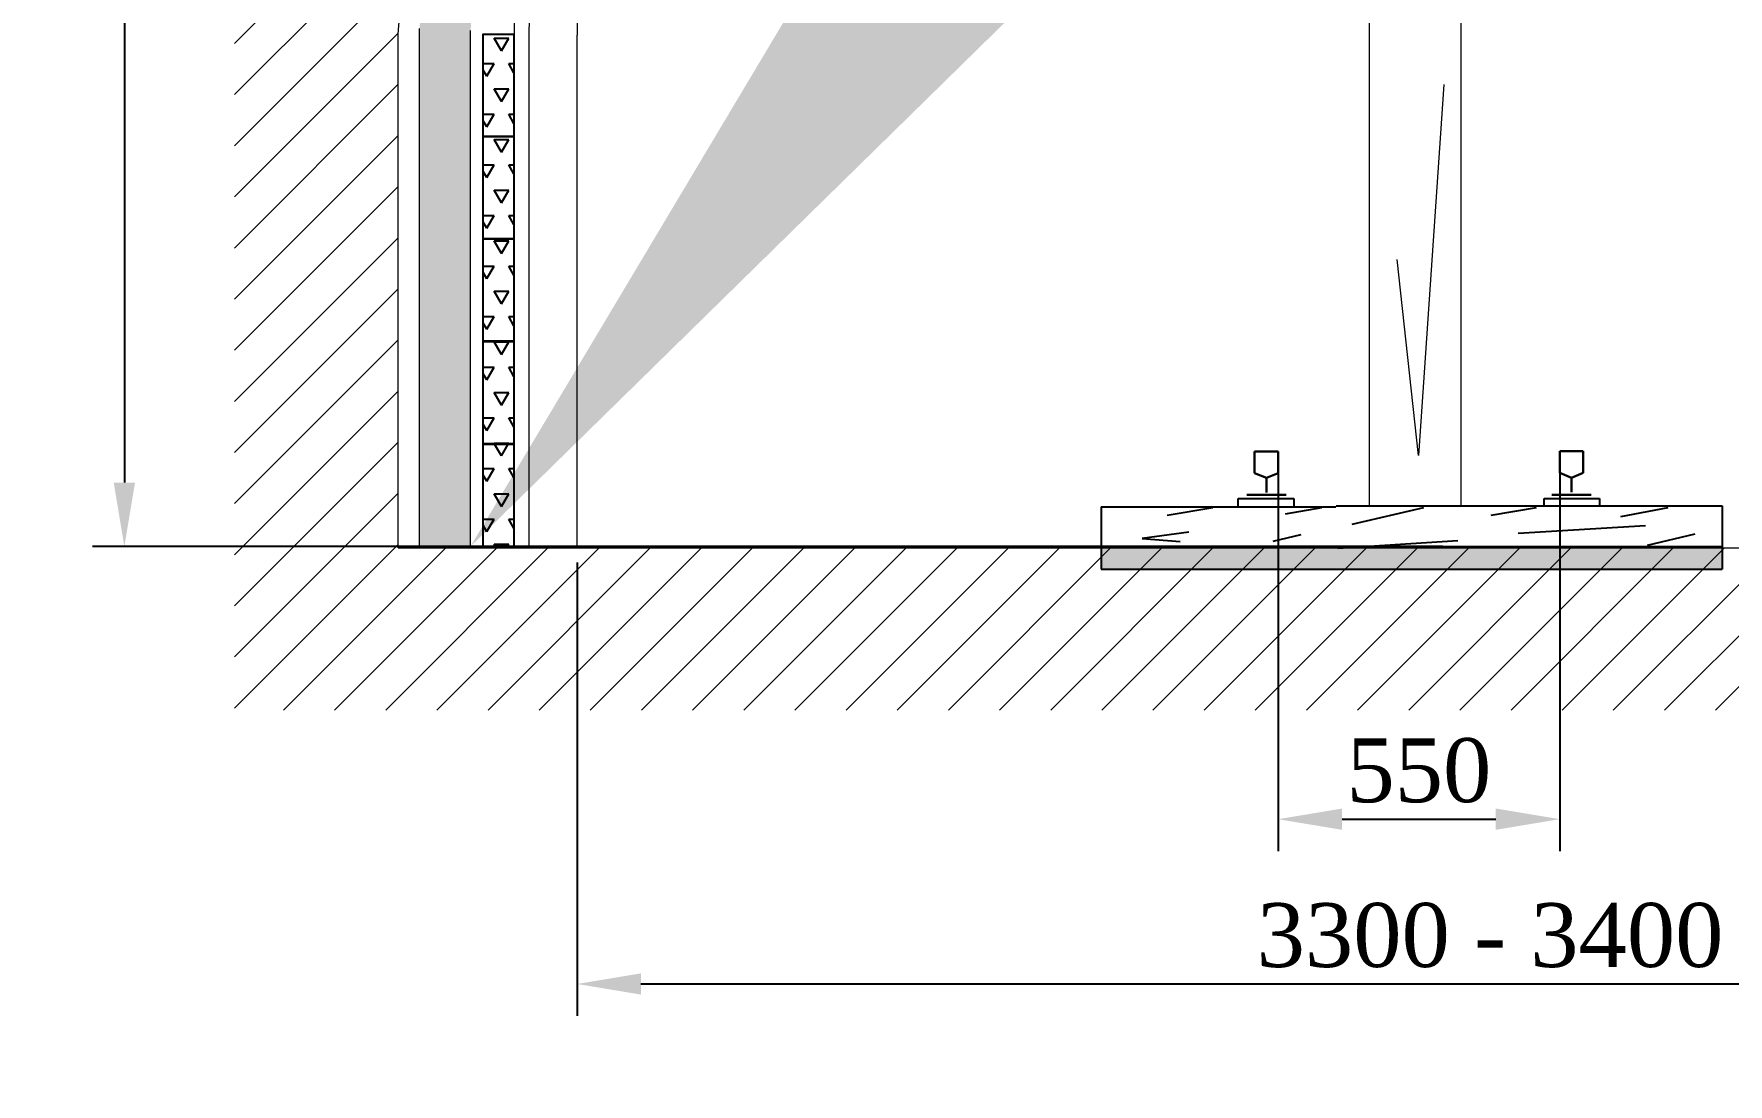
# Model space of a CAD drawing. Header units: millimetres. Extents: x -46762 to 217101, y -107409 to 31524.
# Drawn here: x 114351 to 117664, y -85364 to -83309 of the extents above; entities that cross this region are included whole.
import ezdxf

# ---------------------------------------------------------------- set-up
doc = ezdxf.new("R2010")
doc.units = ezdxf.units.MM
doc.styles.get("Standard").update_dxf_attribs({"font": 'TIMES.TTF'})
doc.dimstyles.new('ISO-25', dxfattribs={"dimscale": 50, "dimtxt": 2.5, "dimasz": 2.5, "dimexe": 1.25, "dimexo": 0.625, "dimtad": 1, "dimdec": 0, "dimtxsty": 'Standard', "dimcen": 2.5, "dimadec": 0, "dimazin": 0, "dimtfac": 1, "dimtdec": 0, "dimtmove": 0, "dimatfit": 3, "dimfxl": 1, "dimarcsym": 0})

# ---------------------------------------------------------------- blocks, each defined once
blk = doc.blocks.new('затяж')
h = blk.add_hatch()
h.set_pattern_fill('TRIANG', scale=6, style=0)
h.set_pattern_definition([(59.99999999999999, (-60928.14965484699, 7032.150187674619), (-28.5749897581405, 49.49334591314033), [28.575, -28.575]), (120, (-60928.14965484699, 7032.150187674619), (-57.14998975814051, 5.913140350699564e-06), [28.57499999999999, -28.57499999999999]), (0, (-60942.43715484699, 7056.896887674618), (28.575, 49.49334), [28.575, -28.575])])
h.paths.add_polyline_path([(59094.13031474774, -5736.145065864868), (59094.13031474774, -5936.145065864868), (59034.13031474774, -5936.145065864868), (59034.13031474774, -5736.145065864868)])
at = {"color": 7}
blk.add_lwpolyline([(59094.13031474774, -5736.145065864868), (59094.13031474774, -5936.145065864868), (59034.13031474774, -5936.145065864868), (59034.13031474774, -5736.145065864868), (59094.13031474774, -5736.145065864868)], dxfattribs=at)
blk = doc.blocks.new('релпу')
at = {"lineweight": 0, "true_color": 0xffffff}
blk.add_hatch(color=7, dxfattribs=at).paths.add_polyline_path([(59690.99797625154, -5513.61417229967), (59690.9979762517, -5558.216850492347), (60904.8610733884, -5558.216850492347), (60904.86107338822, -5513.614172299669)])
at = {"lineweight": 30}
for p, q in [((59990.90399165853, -5328.121403235702), (60037.05024831853, -5328.121403235702)), ((59990.90399165853, -5370.382896091025), (59990.90399165853, -5328.121403235702)), ((60037.05024831853, -5328.121403235702), (60037.05024831853, -5370.382896091025)), ((60587.46544660354, -5327.702632351095), (60633.61170326354, -5327.702632351095)), ((60587.46544660354, -5369.964125206418), (60587.46544660354, -5327.702632351095)), ((60633.61170326354, -5327.702632351095), (60633.61170326354, -5369.964125206418)), ((60013.97711998853, -5379.774338947602), (59990.90399165853, -5370.382896091025)), ((60037.05024831853, -5370.382896091025), (60013.97711998853, -5379.774338947602)), ((60013.97711998853, -5380.076811095052), (60013.97711998853, -5408.251139665328)), ((60610.53857493354, -5379.355568063176), (60587.46544660354, -5369.964125206418)), ((60633.61170326354, -5369.964125206418), (60610.53857493354, -5379.355568063176)), ((60610.53857493354, -5379.658040210626), (60610.53857493354, -5407.832368780902)), ((59975.52190610569, -5412.946861093616), (60052.43233387137, -5412.946861093616)), ((60572.08336104924, -5412.946861093616), (60648.99378881638, -5412.946861093616))]:
    blk.add_line(p, q, dxfattribs=at)
for p, q in [((59958.98020563892, -5435.779160889098), (59958.98020563892, -5420.236213504024)), ((59958.98020563892, -5420.236213504024), (60067.44315931556, -5420.236213504024)), ((60067.44315931556, -5420.236213504024), (60067.44315931556, -5435.779160889098)), ((60556.81757170497, -5435.779160889098), (60556.81757170497, -5420.236213504024)), ((60556.81757170497, -5420.236213504024), (60665.28052538162, -5420.236213504024)), ((60665.28052538162, -5420.236213504024), (60665.28052538162, -5435.779160889098)), ((59690.99797625153, -5436.425468235582), (60149.64684271457, -5436.425468235604)), ((59690.99797625153, -5436.425468235604), (59690.99797625153, -5558.216850492347)), ((59909.07332452247, -5438.428538215732), (59820.0350664882, -5453.27095839478)), ((60121.55098573916, -5438.428538215732), (60050.72509866644, -5450.797221698151)), ((60150.15410089458, -5434.223000108461), (60904.8610733886, -5434.223000108439)), ((60320.9955837045, -5438.428538215732), (60181.36740633257, -5470.587115270457)), ((60541.56763201521, -5438.428538215732), (60452.52937398094, -5453.27095839478)), ((60799.15568834898, -5438.428538215732), (60706.07023676916, -5455.744695091227)), ((60904.8610733884, -5434.223000108461), (60904.8610733886, -5558.216850492347)), ((59862.55618248309, -5485.835743821764), (59771.49432767532, -5498.204427304365)), ((59771.49432767532, -5498.204427304365), (59845.2213003888, -5504.082288393176)), ((60081.1046340203, -5490.783217214841), (60026.70927827334, -5504.082288393176)), ((60755.36109739536, -5473.679787574503), (60505.96706726123, -5488.360599423169)), ((60851.60595021502, -5489.811931874676), (60758.52049863519, -5512.075562143429)), ((60388.60517072666, -5503.041411272017), (60153.88137765898, -5517.722223120865)), ((59690.99797625153, -5558.216850492347), (60904.8610733884, -5558.216850492347)), ((59690.9979762517, -5558.216850492347), (60385.74279228743, -5558.216850492347))]:
    blk.add_line(p, q)
at = {"lineweight": 9}
blk.add_line((59690.99797625154, -5513.61417229967), (60904.86107338822, -5513.614172299669), dxfattribs=at)
at = {"color": 7, "lineweight": 0}
blk.add_lwpolyline([(59690.99797625154, -5513.61417229967), (59690.9979762517, -5558.216850492347), (60904.8610733884, -5558.216850492347), (60904.86107338822, -5513.614172299669), (59690.99797625154, -5513.61417229967)], dxfattribs=at)
blk = doc.blocks.new('*D365')
at = {"color": 0, "lineweight": -2}
for p, q in [((116783.9699458291, -84157.5513308651), (116783.9699458291, -84908.01466840919)), ((117334.3851441141, -84157.5513308651), (117334.3851441141, -84908.01466840919)), ((116908.9699458291, -84845.51466840919), (117209.3851441141, -84845.51466840919))]:
    blk.add_line(p, q, dxfattribs=at)
at = {"color": 0, "lineweight": 0}
for points in [[(116908.9699458291, -84824.68133507586), (116908.9699458291, -84866.34800174252), (116783.9699458291, -84845.51466840919)], [(117209.3851441141, -84824.68133507586), (117209.3851441141, -84866.34800174252), (117334.3851441141, -84845.51466840919)]]:
    blk.add_solid(points, dxfattribs=at)
at = {"layer": 'Defpoints', "color": 0, "lineweight": 0}
for p in [(116783.9699458291, -84126.3013308651), (117334.3851441141, -84126.3013308651), (117334.3851441141, -84845.51466840919)]:
    blk.add_point(p, dxfattribs=at)
at = {"color": 0, "lineweight": 15, "insert": (117059.1775449716, -84750.6831976089), "char_height": 125, "attachment_point": 5}
blk.add_mtext('550', dxfattribs=at)
blk = doc.blocks.new('*D349')
at = {"color": 0, "lineweight": -2}
for p, q in [((115413.29455133, -84343.04409992907), (115413.29455133, -85230.37352308503)), ((118983.29455133, -84343.04409992907), (118983.29455133, -85230.37352308503)), ((115538.29455133, -85167.87352308503), (118858.29455133, -85167.87352308503))]:
    blk.add_line(p, q, dxfattribs=at)
at = {"color": 0, "lineweight": 0}
for points in [[(115538.29455133, -85147.0401897517), (115538.29455133, -85188.70685641836), (115413.29455133, -85167.87352308503)], [(118858.29455133, -85147.0401897517), (118858.29455133, -85188.70685641836), (118983.29455133, -85167.87352308503)]]:
    blk.add_solid(points, dxfattribs=at)
at = {"layer": 'Defpoints', "color": 0, "lineweight": 0}
for p in [(115413.29455133, -84311.79409992907), (118983.29455133, -84311.79409992907), (118983.29455133, -85167.87352308503)]:
    blk.add_point(p, dxfattribs=at)
at = {"color": 0, "lineweight": 15, "insert": (117198.29455133, -85073.04205228474), "char_height": 125, "attachment_point": 5}
blk.add_mtext('3300 - 3400', dxfattribs=at)
blk = doc.blocks.new('*D350')
at = {"color": 0, "lineweight": -2}
for p, q in [((117105.8737092593, -81300.37447178375), (114465.7103232909, -81300.37447178375)), ((114528.2103232909, -81425.37447178375), (114528.2103232909, -84186.97392309329)), ((117105.8737092593, -84311.97392309329), (114465.7103232909, -84311.97392309329))]:
    blk.add_line(p, q, dxfattribs=at)
at = {"color": 0, "lineweight": 0}
for points in [[(114507.3769899576, -81425.37447178375), (114549.0436566242, -81425.37447178375), (114528.2103232909, -81300.37447178375)], [(114507.3769899576, -84186.97392309329), (114549.0436566242, -84186.97392309329), (114528.2103232909, -84311.97392309329)]]:
    blk.add_solid(points, dxfattribs=at)
at = {"layer": 'Defpoints', "color": 0, "lineweight": 0}
for p in [(117137.1237092593, -81300.37447178375), (114528.2103232909, -84311.97392309329), (117137.1237092593, -84311.97392309329)]:
    blk.add_point(p, dxfattribs=at)
at = {"color": 0, "lineweight": 15, "insert": (114433.3788524906, -82806.1741974385), "char_height": 125, "attachment_point": 5, "rotation": 90}
blk.add_mtext('3000', dxfattribs=at)

msp = doc.modelspace()

# ---------------------------------------------------------------- hatches: boundary and pattern name
at = {"lineweight": 0}
h = msp.add_hatch(dxfattribs=at)
h.set_pattern_fill('JIS_WOOD', scale=100, style=0)
h.set_pattern_definition([(45, (56195.76325502712, -78375.66156037094), (-49.99999991609842, 49.99999991609842), [])])
h.paths.add_polyline_path([(118750.6534083098, -81733.63051899284), (118752.1618696954, -81757.50101246405), (118077.335959124, -81633.52145728393), (118184.405920295, -81270.61903828377), (118348.9813645023, -81329.78546330356), (118383.5420986236, -81335.45342536186), (118372.1248235221, -81325.65490655105), (118334.618646199, -81299.10318880039), (118229.9147656879, -81231.94271745006), (118142.4009282779, -81178.8389361423), (117987.6888113358, -81106.9927861756), (117820.7092073889, -81045.19923232532), (117734.1855293716, -81012.36040587178), (117539.233634408, -80974.04849931048), (117477.9002337936, -80960.91303789034), (117359.155455072, -80946.11320959349), (117240.9472528315, -80936.14014898124), (117198.29455133, -80935.2611904023), (117155.6418498286, -80936.14014898124), (117037.4336475881, -80946.11320959349), (116918.6888688665, -80960.91303789034), (116857.355468252, -80974.04849931048), (116662.4035732884, -81012.36040587178), (116575.8798952712, -81045.19923232532), (116408.9002913243, -81106.9927861756), (116254.1881743822, -81178.8389361423), (116166.6743369722, -81231.94271745006), (116061.9704564611, -81299.10318880039), (116024.464279138, -81325.65490655105), (115880.6917520873, -81449.04317549116), (115850.9996498785, -81453.72850830093), (115825.9955316629, -81477.15690138275), (115813.4934725552, -81508.3942977497), (115669.3123174432, -81659.68569639859), (115676.0019449586, -81697.57122349617), (115575.6598376048, -81817.91432004538), (115459.709175726, -81982.82842152915), (115350.4481413626, -82165.57127079318), (115267.9444643723, -82352.77156635729), (115202.6884649063, -82512.57326395431), (115141.0438384059, -82705.35211062092), (115089.3423026176, -82975.64003515246), (115063.5134358043, -83309.66563790185), (115063.5134358043, -84314.96154953045), (119333.0756668558, -84314.96154953045), (119333.0756668558, -83309.66563790185), (119307.2468000424, -82975.64003515246), (119255.5452642542, -82705.35211062092), (119193.9006377538, -82512.57326395431), (119128.6446382878, -82352.77156635729), (119046.1409612974, -82165.57127079318), (118936.8799269341, -81982.82842152915), (118820.9292650552, -81817.91432004538)])
h.paths.add_polyline_path([(119046.055732599, -84632.19402997571), (119653.2928341847, -84503.1217995442), (119653.2928341847, -84183.14922473943), (119333.0756668558, -84251.21348481457), (119333.0756668558, -83309.66563790193), (119307.2468000425, -82975.64003515255), (119255.5452642542, -82705.35211062092), (119193.9006377537, -82512.57326395423), (119128.6446382877, -82352.77156635743), (119046.1409612975, -82165.5712707933), (118936.8799269341, -81982.82842152918), (118820.9292650552, -81817.91432004535), (118750.6534083098, -81733.63051899281), (118752.1618696954, -81757.50101246405), (118077.335959124, -81633.52145728393), (118184.405920295, -81270.61903828377), (118348.9813645024, -81329.78546330356), (118383.5420986236, -81335.45342536186), (118372.1248235221, -81325.654906551), (118362.1478556018, -81318.59191972773), (118440.5054303993, -81331.44256576359), (118620.1096206667, -81151.16524599178), (118698.3943887555, -81164.06508823665), (118548.1993643509, -81035.16491207042), (118505.0672604293, -81004.63043665717), (118384.6577978416, -80927.3958946043), (118284.01688482, -80866.32654610038), (118106.0979503366, -80783.70347363866), (117914.0714057977, -80712.64088671084), (117814.5691760779, -80674.87623628927), (117590.3744968697, -80630.81754374379), (117519.8410861631, -80615.71176311062), (117383.2845906333, -80598.69196056924), (117247.3451580567, -80587.22294086516), (117198.29455133, -80586.21213849938), (117149.2439446033, -80587.22294086516), (117013.3045120268, -80598.69196056924), (116876.7480164969, -80615.71176311062), (116806.2146057904, -80630.81754374379), (116582.0199265822, -80674.87623628927), (116482.5176968624, -80712.64088671084), (116290.4911523234, -80783.70347363866), (116112.57221784, -80866.32654610038), (116011.9313048185, -80927.3958946043), (115891.5218422308, -81004.63043665717), (115848.3897383091, -81035.16491207042), (115683.0513322009, -81177.06142135155), (115648.9054146608, -81182.44955408279), (115620.1506787129, -81209.39220612688), (115605.773310739, -81245.31521194888), (115439.9649823601, -81419.30032039511), (115447.6580540029, -81462.86867655731), (115332.2646305461, -81601.26323758891), (115198.9213693854, -81790.91445429524), (115073.2711798675, -82001.0687309489), (114978.3919513286, -82216.34907084762), (114903.3475519427, -82400.12102308418), (114832.4562314673, -82621.81669675079), (114772.9994653108, -82932.64780996206), (114743.2962684754, -83316.77725312386), (114743.2962684754, -84632.19402997571)])
at = {"lineweight": 15}
h = msp.add_hatch(dxfattribs=at)
h.set_pattern_fill('GRAVEL', scale=10, style=0)
h.set_pattern_definition([(228.0128, (24572.1670675493, -38712.40461960947), (-2032.001726589601, -2286.002808951258), [34.1721, -3383.05]), (184.9697, (24549.3070675493, -38737.80461960947), (3048.004930617913, 253.9982075387458), [58.6405, -5805.4]), (132.5104, (24490.8870675493, -38742.88461960947), (2539.998151833169, -2794.002729246041), [41.34819999999999, -4093.47]), (267.2737, (24391.8270675493, -38806.38461960947), (253.9988970828173, 5079.998365336643), [53.40049999999999, -5286.639999999999]), (292.8337, (24389.2870675493, -38859.72461960947), (-1270.003605550191, 3048.001733005111), [52.3634, -5183.98]), (357.2737, (24409.6070675493, -38907.98461960947), (-5079.998365336643, 253.9988970828175), [53.40049999999999, -5286.639999999999]), (37.6942, (24462.9470675493, -38910.52461960947), (-3302.002086123993, -2539.997735698489), [70.61939999999998, -6991.310000000001]), (72.2553, (24518.8270675493, -38867.34461960947), (1778.00355654672, 5588.00162060364), [66.672, -6600.53]), (121.4296, (24539.1470675493, -38803.84461960947), (-2032.000523526448, 3301.996115997269), [53.5813, -5304.55]), (175.2364, (24511.2070675493, -38758.12461960947), (2793.997805305446, -253.9976162721156), [61.17129999999998, -2997.389999999999]), (222.3974, (24450.2470675493, -38753.04461960947), (-3048.000091723971, -2793.996365063697), [79.1078, -7831.68]), (138.8141, (24643.2870675493, -38808.92461960948), (-1777.998867422474, 1523.997655712401), [27.0005, -2673.06]), (171.4692, (24622.9670675493, -38791.14461960948), (3301.99495955914, -508.0012800045699), [51.36819999999997, -5085.459999999997]), (225, (24572.1670675493, -38783.52461960947), (-5.329070518200751e-14, -253.9998268700197), [35.9209, -323.289]), (203.1986, (24554.3870675493, -38753.04461960947), (1270.004282559083, 508.0022274306265), [19.3441, -1915.06]), (291.8014, (24536.6070675493, -38760.66461960947), (-254.0001781894509, 762.0004908731864), [27.3566, -1340.48]), (30.9638, (24546.7670675493, -38786.06461960947), (761.9991954808227, 508.0003958660552), [44.43199999999998, -1436.629999999999]), (161.5651, (24584.8670675493, -38763.20461960947), (508.0002318180981, -253.9996222465077), [32.1287, -771.0899999999999]), (16.38950000000001, (24389.2870675493, -38760.66461960947), (2540.001401396935, 761.9984149967804), [45.00880000000001, -4455.88]), (70.3462, (24432.4670675493, -38747.96461960947), (-1015.997168867651, -2793.9960488545), [37.7599, -3738.219999999999]), (293.1986, (24584.8670675493, -38712.40461960947), (-508.0022274306264, 1270.004282559083), [38.688, -1895.72]), (343.6105, (24600.1070675493, -38747.96461960947), (-2540.001401396935, 761.9984149967811), [45.00879999999999, -4455.879999999997]), (339.444, (24389.2870675493, -38918.14461960948), (-1270.001576425591, 507.9993836050138), [43.4035, -2126.77]), (294.7751, (24429.9270675493, -38933.38461960947), (-1269.997040362684, 2793.998702615667), [36.36719999999998, -3600.359999999999]), (66.80140000000002, (24587.4070675493, -38966.40461960947), (508.0022274306268, 1270.004282559083), [38.688, -1895.72]), (17.35400000000001, (24602.6470675493, -38930.84461960947), (-3302.000178185996, -1015.998467560563), [42.57829999999999, -4215.239999999999]), (69.444, (24462.9470675493, -38966.40461960947), (-507.9993836050144, -1270.001576425591), [21.7018, -2148.48]), (101.3099, (24572.1670675493, -38966.40461960947), (-253.9987462887348, 1015.996746090262), [12.9515, -1282.2]), (165.9638, (24569.6270675493, -38953.70461960947), (762.0005354697173, -253.9995604123641), [52.3634, -994.905]), (186.0090000000001, (24518.8270675493, -38941.00461960947), (2539.996254442795, 253.9994068547858), [48.5267, -4804.139999999999]), (303.6901, (24546.7670675493, -38808.92461960948), (-254.0000871307233, 507.999509923184), [36.6324, -879.178]), (353.1572, (24567.0870675493, -38839.40461960947), (4318.001785664343, -508.002275165484), [63.95569999999999, -6331.599999999999]), (60.94540000000001, (24630.5870675493, -38847.02461960947), (-1015.997636582909, -1777.995761083413), [26.1508, -2588.94]), (90, (24643.2870675493, -38824.16461960947), (-254, 254), [15.24, -238.76]), (120.2564, (24513.7470675493, -38933.38461960947), (1015.997846683611, -1777.999103247756), [35.2867, -3493.39]), (48.01279999999999, (24495.9670675493, -38902.90461960947), (2032.001726589601, 2286.002808951258), [68.3443, -3348.88]), (0, (24541.6870675493, -38852.10461960947), (254, 254), [66.04, -187.96]), (325.3048, (24607.7270675493, -38852.10461960947), (-2539.995599095369, 1778.000169048476), [40.161, -3975.93]), (254.0546, (24640.7470675493, -38874.96461960947), (-254.0006479701474, -1016.002420320363), [36.9829, -1812.17]), (207.646, (24630.5870675493, -38910.52461960947), (-4825.998304902272, -2540.001597472339), [60.2145, -5961.25]), (175.4261, (24577.2470675493, -38938.46461960947), (-3302.000760474751, 253.9987711219462), [63.70289999999998, -6306.579999999997]), (175.4261, (24577.2470675493, -38938.46461960947), (-3302.000760474751, 253.9987711219462), [63.70289999999998, -6306.579999999997])])
edge = h.paths.add_edge_path()
edge.add_line((115105.3718890499, -84311.79409992907), (115105.3718890499, -83298.93695769808))
edge.add_line((115105.3718890499, -83298.93695769808), (115130.6943074944, -82971.46087657123))
edge.add_line((115130.6943074944, -82971.46087657123), (115181.3820876789, -82706.4727152658))
edge.add_line((115181.3820876789, -82706.4727152658), (115241.8179960127, -82517.47384598482))
edge.add_line((115241.8179960127, -82517.47384598482), (115305.7944660774, -82360.80551500733))
edge.add_line((115305.7944660774, -82360.80551500733), (115386.680423911, -82177.27581347391))
edge.add_line((115386.680423911, -82177.27581347391), (115493.7990850516, -81998.1161573327))
edge.add_line((115493.7990850516, -81998.11615733268), (115607.4762045406, -81836.43566568193))
edge.add_line((115607.4762045406, -81836.43566568193), (115705.8508195933, -81718.4522376925))
edge.add_line((115705.8508195933, -81718.4522376925), (115699.2923612449, -81681.30956406743))
edge.add_line((115699.2923612449, -81681.30956406743), (115840.6464348841, -81532.98466343127))
edge.add_line((115840.6464348841, -81532.98466343127), (115852.903355578, -81502.35976503229))
edge.add_line((115852.903355578, -81502.35976503229), (115877.4171969658, -81479.39075220698))
edge.add_line((115877.4171969658, -81479.39075220698), (115906.527101092, -81474.79728866799))
edge.add_line((115906.527101092, -81474.79728866799), (116047.4805589849, -81353.82839755024))
edge.add_line((116047.4805589849, -81353.82839755024), (116084.2513210664, -81327.79730171626))
edge.add_line((116084.2513210664, -81327.79730171626), (116186.9021843126, -81261.95370235319))
edge.add_line((116186.9021843126, -81261.95370235319), (116272.7000641263, -81209.8911716593))
edge.add_line((116272.7000641263, -81209.8911716593), (116424.3786101479, -81139.45376973116))
edge.add_line((116424.3786101479, -81139.45376973116), (116588.0841042135, -81078.87185419168))
edge.add_line((116588.0841042135, -81078.87185419168), (116672.9112395245, -81046.67692629604))
edge.add_line((116672.9112395245, -81046.67692629604), (116864.0405483124, -81009.1162335889))
edge.add_line((116864.0405483124, -81009.1162335889), (116924.1713332285, -80996.23833023582))
edge.add_line((116924.1713332285, -80996.23833023582), (117040.5877829556, -80981.72869465066))
edge.add_line((117040.5877829556, -80981.72869465066), (117156.478177309, -80971.95118424651))
edge.add_line((117156.478177309, -80971.95118424651), (117198.29455133, -80971.08946014951))
edge.add_line((115205.034872968, -84311.79409992907), (115205.034872968, -83302.93400989228))
edge.add_line((115205.034872968, -83302.93400989228), (115229.1514619627, -82991.05202786671))
edge.add_line((115229.1514619627, -82991.05202786671), (115277.4255383289, -82738.68235043297))
edge.add_line((115277.4255383289, -82738.68235043297), (115334.9835462659, -82558.68342730822))
edge.add_line((115334.9835462659, -82558.68342730822), (115395.913517756, -82409.47549304395))
edge.add_line((115395.913517756, -82409.47549304395), (115472.9477633119, -82234.68530110735))
edge.add_line((115472.9477633119, -82234.68530110735), (115574.9655358267, -82064.05705716333))
edge.add_line((115574.9655358267, -82064.05705716333), (115683.2294591496, -81910.07563654357))
edge.add_line((115683.2294591496, -81910.07563654357), (115776.9195687236, -81797.71046702983))
edge.add_line((115776.9195687236, -81797.71046702983), (115770.6734179156, -81762.33649214881))
edge.add_line((115770.6734179156, -81762.33649214881), (115905.2963451911, -81621.07468201913))
edge.add_line((115905.2963451911, -81621.07468201913), (115916.9696029947, -81591.90811211534))
edge.add_line((115916.9696029947, -81591.90811211534), (115940.3161186022, -81570.03286180552))
edge.add_line((115940.3161186022, -81570.03286180552), (115968.0398368177, -81565.65813462553))
edge.add_line((115968.0398368177, -81565.65813462553), (116102.281225287, -81450.44966689433))
edge.add_line((116102.281225287, -81450.44966689433), (116137.300998698, -81425.65814705245))
edge.add_line((116137.300998698, -81425.65814705245), (116235.0637255991, -81362.94995718286))
edge.add_line((116235.0637255991, -81362.94995718286), (116316.7759920884, -81313.36659461726))
edge.add_line((116316.7759920884, -81313.36659461726), (116461.2317502042, -81246.2833546857))
edge.add_line((116461.2317502042, -81246.2833546857), (116617.1417445524, -81188.58629226714))
edge.add_line((116617.1417445524, -81188.58629226714), (116697.9294924677, -81157.92445617606))
edge.add_line((116697.9294924677, -81157.92445617606), (116879.957405599, -81122.15236788354))
edge.add_line((116879.957405599, -81122.15236788354), (116937.2248198048, -81109.88769802346))
edge.add_line((116937.2248198048, -81109.88769802346), (117048.0976290687, -81096.06899746618))
edge.add_line((117048.0976290687, -81096.06899746618), (117158.4694332147, -81086.75708279555))
edge.add_line((117158.4694332147, -81086.75708279555), (117198.29455133, -81085.93639317935))
edge.add_line((115105.3718890499, -84311.79409992907), (115205.034872968, -84311.79409992907))
edge.add_line((118272.6618777742, -81302.34788772358), (118209.6869183475, -81261.95370235319))
edge.add_line((118209.6869183475, -81261.95370235319), (118123.8890385338, -81209.8911716593))
edge.add_line((118123.8890385338, -81209.8911716593), (117972.2104925121, -81139.45376973116))
edge.add_line((117972.2104925121, -81139.45376973116), (117808.5049984465, -81078.87185419168))
edge.add_line((117808.5049984465, -81078.87185419168), (117723.6778631355, -81046.67692629604))
edge.add_line((117723.6778631355, -81046.67692629604), (117532.5485543477, -81009.1162335889))
edge.add_line((117532.5485543477, -81009.1162335889), (117472.4177694316, -80996.23833023582))
edge.add_line((117472.4177694316, -80996.23833023582), (117356.0013197045, -80981.72869465066))
edge.add_line((117356.0013197045, -80981.72869465066), (117240.1109253511, -80971.95118424651))
edge.add_line((117240.1109253511, -80971.95118424651), (117198.29455133, -80971.08946014951))
edge.add_line((118301.3469224753, -81456.49070691763), (118294.3078773731, -81450.44966689433))
edge.add_line((118294.3078773731, -81450.44966689433), (118259.2881039621, -81425.65814705245))
edge.add_line((118259.2881039621, -81425.65814705245), (118161.525377061, -81362.94995718286))
edge.add_line((118161.525377061, -81362.94995718286), (118079.8131105717, -81313.36659461726))
edge.add_line((118079.8131105717, -81313.36659461726), (117935.3573524558, -81246.2833546857))
edge.add_line((117935.3573524558, -81246.2833546857), (117779.4473581077, -81188.58629226714))
edge.add_line((117779.4473581077, -81188.58629226714), (117698.6596101924, -81157.92445617606))
edge.add_line((117698.6596101924, -81157.92445617606), (117516.6316970611, -81122.15236788354))
edge.add_line((117516.6316970611, -81122.15236788354), (117459.3642828553, -81109.88769802346))
edge.add_line((117459.3642828553, -81109.88769802346), (117348.4914735914, -81096.06899746618))
edge.add_line((117348.4914735914, -81096.06899746618), (117238.1196694453, -81086.75708279555))
edge.add_line((117238.1196694453, -81086.75708279555), (117198.29455133, -81085.93639317935))
edge.add_line((118178.6439295439, -81375.19622277323), (118368.5959032119, -81443.4857495706))
edge.add_line((118368.5959032119, -81443.4857495706), (118950.3521756387, -81538.89380623167))
edge.add_line((118950.3521756387, -81538.89380623167), (118983.6967300038, -81556.53672028967))
edge.add_line((118983.6967300038, -81556.53672028967), (120137.975414228, -81317.9221666638))
edge.add_line((118272.6618777742, -81302.34788772358), (118348.9813645023, -81329.78546330356))
edge.add_line((118348.9813645023, -81329.78546330356), (118930.7376369291, -81425.19351996464))
edge.add_line((118930.7376369291, -81425.19351996464), (118964.0821912943, -81442.83643402264))
edge.add_line((118964.0821912943, -81442.83643402264), (120094.5353447346, -81209.14713672403))
edge.add_line((120094.5353447346, -81209.14713672403), (120118.5114395527, -81321.94579431319))

# ---------------------------------------------------------------- linework, layer by layer
at = {"color": 7, "lineweight": 15}
for p, q in [((116961.8828604372, -81574.87674305812), (116961.8828604371, -84232.40292773786)), ((117141.8828604371, -84232.40292773786), (117141.8828604372, -81634.37190487394)), ((115290.29455133, -83311.79409992907), (115290.29455133, -84311.79409992907)), ((115319.29455133, -83311.79409992907), (115319.29455133, -84311.79409992907)), ((115413.29455133, -84311.79409992907), (115413.29455133, -83311.79409992907)), ((115290.29455133, -84311.79409992907), (115413.29455133, -84311.79409992907))]:
    msp.add_line(p, q, dxfattribs=at)
at = {"color": 7, "lineweight": 0}
msp.add_line((115063.5134358043, -84314.96154953045), (119110.5145249178, -84314.96154953045), dxfattribs=at)
at = {"color": 1, "lineweight": 15}
for p, q in [((115105.3718890499, -84311.79409992907), (115205.034872968, -84311.79409992907)), ((115229.8935697749, -84311.79409992907), (115230.58697175, -84311.79409992907))]:
    msp.add_line(p, q, dxfattribs=at)
at = {"color": 7, "lineweight": 0}
for points in [[(115063.5134358043, -84314.96154953045), (115063.5134358043, -83309.66563790185), (115089.3423026176, -82975.64003515246)], [(115105.3718890499, -84311.79409992907), (115105.3718890499, -83298.93695769808)], [(115205.034872968, -84311.79409992907), (115205.034872968, -83302.93400989228)]]:
    msp.add_lwpolyline(points, dxfattribs=at)
at = {"color": 7, "lineweight": 15}
msp.add_lwpolyline([(117108.1843541244, -83408.54627195088), (117058.1252100811, -84133.98100250517), (117016.4087837365, -83750.41788403696)], dxfattribs=at)
for radius in [2233, 2204, 2110]:
    msp.add_arc((117523.29455133, -83311.79409992907), radius, 125.6911599998229, 180, dxfattribs=at)

# ---------------------------------------------------------------- block references
for p in [(56195.76325502712, -77573.5437565947), (56195.76325502712, -77773.75379659608), (56195.76325502712, -77974.0439113144), (56195.76325502712, -78174.77056239318), (56195.76325502712, -78375.66156037094)]:
    msp.add_blockref('затяж', p, dxfattribs=at)
at = {"color": 7, "lineweight": 0, "true_color": 0xffffff}
msp.add_blockref('релпу', (56746.91969751053, -78798.1799276294), dxfattribs=at)

# ---------------------------------------------------------------- dimensions: what is measured, and where the dimension line sits
at = {"color": 7, "lineweight": 15}
dim = msp.add_linear_dim(base=(114528.2103232909, -84311.97392309329), p1=(117137.1237092593, -81300.37447178375), p2=(117137.1237092593, -84311.97392309329), angle=90, text='3000', dimstyle='ISO-25', dxfattribs=at)
dim.commit()
dim.dimension.update_dxf_attribs({"geometry": '*D350', "text_midpoint": (114433.3788524906, -82806.1741974385)})
dim = msp.add_linear_dim(base=(117334.3851441141, -84845.51466840919), p1=(116783.9699458291, -84126.3013308651), p2=(117334.3851441141, -84126.3013308651), dimstyle='ISO-25', dxfattribs=at)
dim.commit()
dim.dimension.update_dxf_attribs({"geometry": '*D365', "text_midpoint": (117059.1775449716, -84750.6831976089)})
dim = msp.add_linear_dim(base=(118983.29455133, -85167.87352308503), p1=(115413.29455133, -84311.79409992907), p2=(118983.29455133, -84311.79409992907), text='3300 - 3400', dimstyle='ISO-25', dxfattribs=at)
dim.commit()
dim.dimension.update_dxf_attribs({"geometry": '*D349', "text_midpoint": (117198.29455133, -85073.04205228474)})

doc.saveas('drawing.dxf')
